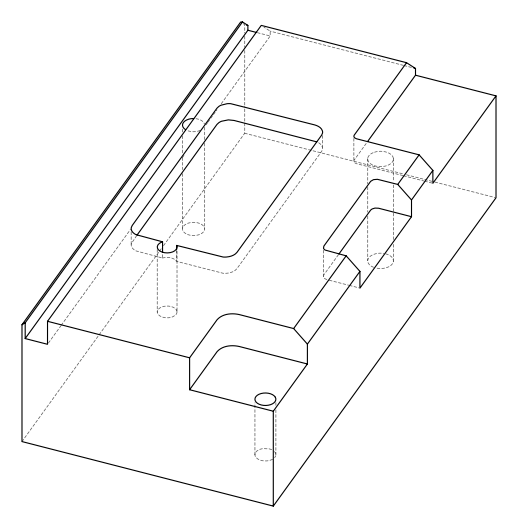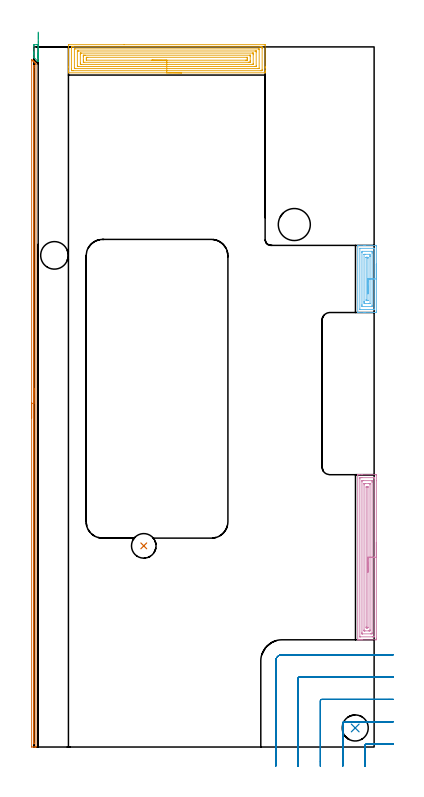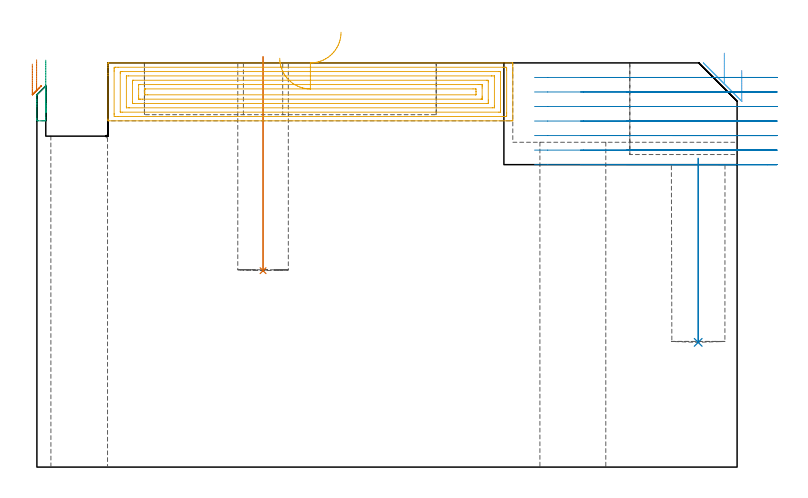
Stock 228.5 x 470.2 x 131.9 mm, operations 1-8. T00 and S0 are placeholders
(PLAN: 21 operations, 15 tool changes, 175 min)
(1 INDEXABLE_INSERT_DRILL_BLIND_HOLE_FROM_SOLID | STEP1POCKET | NXT0302_004 | 0.28 min | 14420 mm3)
(2 INDEXABLE_INSERT_DRILL_BLIND_HOLE_FROM_SOLID_1 | STEP1POCKET_1 | NXT0302_006 | 0.25 min | 21839 mm3)
(3 AREA_MILL | FG_CHAMFER_SURFACE | UGT0205_001 | 0.27 min | 1904 mm3)
(4 AREA_MILL_1 | FG_CHAMFER_SURFACE_1 | UGT0205_001 | 4.66 min | 9705 mm3)
(5 AREA_MILL_2 | FG_CHAMFER_SURFACE_2 | UGT0205_001 | 7.72 min | 26366 mm3)
(6 AREA_MILL_3 | FG_CHAMFER_SURFACE_3 | UGT0205_001 | 2.03 min | 4568 mm3)
(7 AREA_MILL_4 | FG_CHAMFER_SURFACE_4 | UGT0205_001 | 7.5 min | 24611 mm3)
(8 MILL_CORNER_NOTCH_RECTANGULAR | CORNER_NOTCH_RECTANGULAR | UGT0201_094 | Follow Part, ap 5, ae 75% | 7.4 min | 171967 mm3)
(9 MILL_CORNER_NOTCH_RECTANGULAR_1 | CORNER_NOTCH_RECTANGULAR_1 | NXT0201_008 | Follow Part, ap 1.5, ae 75% | 93.98 min | 250741 mm3)
(10 MILL_RECTANGULAR_POCKET | POCKET_RECTANGULAR_STRAIGHT | UGT0201_094 | Follow Part, ap 5, ae 75% | 10.09 min | 320577 mm3)
(11 MILL_SLOT | SLOT_PARTIAL_RECTANGULAR | NXT0201_013 | Follow Part, ap 2.5, ae 75% | 27.67 min | 112593 mm3)
(12 MILL_RECTANGULAR_SLOT | SLOT_RECTANGULAR | UGT0201_094 | Follow Part, ap 5, ae 75% | 10.37 min | 212596 mm3)
(13 SPOT_DRILL | STEP1HOLE | NXT0321_9005460120000 | 0.05 min | 175 mm3)
(14 SPOT_DRILL_1 | STEP1HOLE_1 | NXT0321_9005460120000 | 0.05 min | 214 mm3)
(15 DRILL_BLIND_HOLE_INTO_CENTER | STEP1HOLE | NXT0301_046 | 0.06 min | 337 mm3)
(16 GUN_DRILL_THROUGH_HOLE | STEP1HOLE | UGT0307_006 | 0.57 min | 6213 mm3)
(17 DRILL_TO_ENLARGE_THROUGH_HOLE | STEP1HOLE | NXT0301_102 | 0.45 min | 8340 mm3)
(18 DRILL_TO_ENLARGE_THROUGH_HOLE_1 | STEP1HOLE | UGT0301_052 | 0.47 min | 23342 mm3)
(19 DRILL_BLIND_HOLE_INTO_CENTER_1 | STEP1HOLE_1 | NXT0301_046 | 0.06 min | 315 mm3)
(20 GUN_DRILL_THROUGH_HOLE_1 | STEP1HOLE_1 | UGT0307_003 | 0.54 min | 3701 mm3)
(21 SPADE_DRILL_TO_ENLARGE_THROUGH_HOLE | STEP1HOLE_1 | UGT0306_009 | 0.47 min | 24735 mm3)
(TOOL NXT0302_004 | Index. Insert Drill 16.5mm [880-D1650L20-05] | D16.5 PA176 FL83 Z2)
(TOOL NXT0302_006 | Index. Insert Drill 17.5mm [880-D1750L25-05] | D17.5 PA176 FL88 Z2)
(TOOL UGT0205_001 | Chamfer Mill 20 x 3 x 45 deg. | D20 FL50 Z2)
(TOOL UGT0201_094 | End mill 20 mm | D20 FL38 Z4)
(TOOL NXT0201_008 | ENDMILL 6mm [2P460-0600-NA 1630] | D6 FL26 Z6)
(TOOL NXT0201_013 | ENDMILL 10mm | D10 FL30 Z4)
(TOOL NXT0321_9005460120000 | NC Spot Drill, 142deg, 12mm, Carbide, Uncoated | D12 PA142 FL30 Z2)
(TOOL NXT0301_046 | Carbide Drill 7.5mm [860.1-0750-038A1-MM 2214] | D7.5 PA140 FL53 Z2)
(TOOL UGT0307_006 | Gun Drill 9 mm | D9 PA130 FL24 Z1)
(TOOL NXT0301_102 | Carbide Drill 13.5mm [860.1-1350-108A1-MM 2214] | D13.5 PA140 FL123 Z2)
(TOOL UGT0301_052 | Twist Drill 21.5 mm | D21.5 PA118 FL150 Z2)
(TOOL UGT0307_003 | Gun Drill 7 mm | D7 PA130 FL24 Z1)
(TOOL UGT0306_009 | Spade Drill 18.5mm | D18.5 PA132 FL10 Z2)
(OP 1 INDEXABLE_INSERT_DRILL_BLIND_HOLE_FROM_SOLID)
G17 G21 G94 G90
T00 M6
G54
G17 G0 G90 X73.8 Y135.1 S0 M3
G43 Z141.9 H1
G94 G81 G98 Z64.1 F250. R133.9
G80
M5
M2
(OP 2 INDEXABLE_INSERT_DRILL_BLIND_HOLE_FROM_SOLID_1)
G17 G21 G94 G90
T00 M6
G54
G17 G0 G90 X215.8 Y12.8 S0 M3
G43 Z141.9 H1
G94 G81 G98 Z40.7 F250. R100.7
G80
M5
M2
(OP 3 AREA_MILL)
G17 G21 G94 G90
T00 M6
G54
G17 G0 G90 X2.9 Y480.178 S1061 M3
G43 Z141.9 H0
Z118.66
G94 G1 Y479.535 Z118.07 F250.
Y478.843 Z117.539
Y478.107 Z117.07
Y477.333 Z116.667
Y476.527 Z116.334
Y475.695 Z116.071
Y474.843 Z115.882
Y473.978 Z115.769
Y473.107 Z115.731
Y472.235 Z115.769
Y471.37 Z115.882
Y470.519 Z116.071
Y469.687 Z116.334
Y468.881 Z116.667
Y468.107 Z117.07
Y467.371 Z117.539
Y466.679 Z118.07
Y466.036 Z118.66
Y464.281 Z120.413
Y463.632 Z121.065
Y463.403 Z121.294
Y462.754 Z121.943
Y462.525 Z122.171
Y462.067 Z122.632
Y460.653 Z124.045
X2.89 Y460.377 Z124.322
X2.829 Y460.383 Z124.317
X2.731 Y460.468 Z124.231
X0.561 Y462.638 Z122.059
X0.01 Y463.191 Z121.509
X0. Y463.355 Z121.344
Y464.7 Z119.999
Y465.158 Z119.538
Y465.387 Z119.309
Y466.036 Z118.661
Y466.265 Z118.432
Y466.913 Z117.78
Y470.977 Z113.719
X0.003 Y471.302 Z113.395
X0.01 Y471.691 Z113.005
X0.162 Y471.696 Z113.002
X0.561 Y471.7 Z113.
X1.936
X2.339 Y471.699 Z113.001
X2.738 Y471.696 Z113.002
X2.89 Y471.691 Z113.005
X2.895 Y471.302 Z113.395
X2.9 Y470.748 Z113.948
Y466.036 Z118.66
Y465.446 Z119.302
Y464.915 Z119.994
Y464.446 Z120.73
Y464.042 Z121.503
Y463.708 Z122.309
Y463.446 Z123.141
Y463.256 Z123.993
Y463.142 Z124.858
Y463.104 Z125.729
Y463.141 Z126.601
Y463.255 Z127.466
Y463.443 Z128.318
Y463.705 Z129.15
Y464.039 Z129.956
Y464.441 Z130.73
Y464.909 Z131.466
Y465.44 Z132.158
Y466.029 Z132.802
G0 Z141.9
M5
M2
(OP 4 AREA_MILL_1)
G17 G21 G94 G90
T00 M6
G54
G17 G0 G90 X230. Y137.45 S1061 M3
G43 Z141.9 H0
Z129.4
G94 G1 Y137.412 Z128.528 F250.
Y137.298 Z127.663
Y137.109 Z126.812
Y136.847 Z125.98
Y136.513 Z125.174
Y136.11 Z124.4
Y135.642 Z123.664
Y135.11 Z122.972
Y134.521 Z122.329
Y133.878 Z121.74
Y133.186 Z121.208
Y132.45 Z120.74
Y131.676 Z120.337
Y130.87 Z120.003
Y130.038 Z119.741
Y129.186 Z119.552
Y128.322 Z119.438
Y127.45 Z119.4
Y72.987
X229.999 Y72.598 Z119.401
X229.994 Y72.101 Z119.403
X229.992 Y72.008 Z119.406
X229.501 Y72. Z119.896
X220.653 Z128.741
X220.07 Z129.327
X219.768 Z129.628
X219.185 Z130.211
X218.883 Z130.511
X218.29 Z131.109
X217.839 Z131.56
X217.519 Z131.872
X217.503 Y72.008 Z131.888
X217.5 Y72.152 Z131.9
Y182.748
X217.502 Y182.892 Z131.888
X217.519 Y182.9 Z131.872
X217.839 Z131.56
X218.281 Z131.118
X218.883 Z130.511
X220.069 Z129.327
X220.653 Z128.741
X229.501 Z119.896
X229.796 Y182.897 Z119.601
X229.992 Y182.89 Z119.405
X229.999 Y182.692 Z119.399
X230. Y182.302 Z119.4
Y178.874
Y127.45
X228.586 Z120.814
Y74.382
X228.584 Y74.166 Z120.816
X228.581 Y74.059 Z120.819
X228.579 Y74.015 Z120.821
X228.489 Y74.01 Z120.911
X228.108 Y74.002 Z121.292
X227.732 Y74.001 Z121.668
X227.225 Y74. Z122.175
X219.262 Z130.138
X219.036 Y74.003 Z130.364
X218.939 Y74.008 Z130.461
X218.924 Y74.01 Z130.476
X218.921 Y74.022 Z130.479
X218.918 Y74.067 Z130.482
X218.915 Y74.161 Z130.485
X218.914 Y74.351 Z130.486
Y180.518
X218.916 Y180.734 Z130.484
X218.919 Y180.841 Z130.481
X218.921 Y180.885 Z130.479
X219.012 Y180.89 Z130.388
X219.392 Y180.898 Z130.008
X219.768 Y180.899 Z129.632
X220.275 Y180.9 Z129.125
X228.238 Z121.162
X228.464 Y180.897 Z120.936
X228.561 Y180.892 Z120.839
X228.576 Y180.89 Z120.824
X228.579 Y180.878 Z120.821
X228.582 Y180.833 Z120.818
X228.585 Y180.739 Z120.815
X228.586 Y180.549 Z120.814
Y127.45
X227.172 Z122.228
X227.171 Y76.731 Z122.229
X227.167 Y76.165 Z122.233
X227.165 Y76.012 Z122.235
X227.008 Y76.003 Z122.392
X226.847 Y76.001 Z122.553
X226.126 Y76. Z123.274
X220.653 Z128.747
X220.489 Y76.002 Z128.911
X220.38 Y76.006 Z129.02
X220.343 Y76.01 Z129.057
X220.335 Y76.021 Z129.065
X220.333 Y76.057 Z129.067
X220.33 Y76.165 Z129.07
X220.329 Y76.493 Z129.071
X220.328 Y77.057 Z129.072
X220.329 Y178.169 Z129.071
X220.333 Y178.735 Z129.067
X220.335 Y178.888 Z129.065
X220.492 Y178.897 Z128.908
X220.653 Y178.899 Z128.747
X221.374 Y178.9 Z128.026
X226.847 Z122.553
X227.011 Y178.898 Z122.389
X227.12 Y178.894 Z122.28
X227.157 Y178.89 Z122.243
X227.165 Y178.879 Z122.235
X227.168 Y178.843 Z122.232
X227.17 Y178.735 Z122.23
X227.171 Y178.407 Z122.229
X227.172 Y177.843 Z122.228
Y127.45
X225.757 Z123.643
Y78.841
X225.754 Y78.158 Z123.646
X225.751 Y78.058 Z123.649
X225.749 Y78.01 Z123.651
X225.703 Y78.008 Z123.697
X225.494 Y78.004 Z123.906
X225.077 Y78. Z124.323
X225.027 Z124.373
X222.372 Z127.028
X221.991 Y78.004 Z127.409
X221.801 Y78.008 Z127.599
X221.757 Y78.01 Z127.643
X221.75 Y78.036 Z127.65
X221.748 Y78.095 Z127.652
X221.743 Y78.634 Z127.657
Y176.059
X221.746 Y176.742 Z127.654
X221.749 Y176.842 Z127.651
X221.752 Y176.89 Z127.648
X221.797 Y176.892 Z127.603
X222.006 Y176.896 Z127.394
X222.423 Y176.9 Z126.977
X222.473 Z126.927
X225.128 Z124.272
X225.509 Y176.896 Z123.891
X225.699 Y176.892 Z123.701
X225.743 Y176.89 Z123.657
X225.751 Y176.864 Z123.649
X225.752 Y176.805 Z123.648
X225.757 Y176.266 Z123.643
Y127.45
X224.343 Z125.057
Y80.474
X224.341 Y80.321 Z125.059
X224.336 Y80.026 Z125.064
X224.192 Y80.01 Z125.208
X223.924 Y80.004 Z125.476
X223.308 Z126.092
X223.219 Y80.006 Z126.181
X223.171 Y80.009 Z126.229
X223.164 Y80.17 Z126.236
X223.159 Y80.473 Z126.241
X223.157 Y80.625 Z126.243
Y174.426
X223.159 Y174.579 Z126.241
X223.164 Y174.874 Z126.236
X223.308 Y174.89 Z126.092
X223.576 Y174.896 Z125.824
X224.192 Z125.208
X224.281 Y174.894 Z125.119
X224.329 Y174.89 Z125.071
X224.336 Y174.731 Z125.064
X224.341 Y174.427 Z125.059
X224.343 Y174.275 Z125.057
Y127.45
Y126.578 Z125.095
Y125.714 Z125.209
Y124.862 Z125.398
Y124.03 Z125.66
Y123.224 Z125.994
Y122.45 Z126.397
Y121.714 Z126.865
Y121.022 Z127.396
Y120.379 Z127.986
Y119.79 Z128.629
Y119.258 Z129.321
Y118.79 Z130.057
Y118.387 Z130.831
Y118.053 Z131.637
Y117.791 Z132.469
Y117.602 Z133.32
Y117.488 Z134.185
Y117.45 Z135.057
G0 Z141.9
M5
M2
(OP 5 AREA_MILL_2)
G17 G21 G94 G90
T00 M6
G54
G17 G0 G90 X99.25 Y452.8 S1061 M3
G43 Z141.9 H0
G94 G1 X99.212 Z141.028 F250.
X99.098 Z140.163
X98.909 Z139.312
X98.647 Z138.48
X98.313 Z137.674
X97.91 Z136.9
X97.442 Z136.164
X96.91 Z135.472
X96.321 Z134.829
X95.678 Z134.239
X94.986 Z133.708
X94.25 Z133.24
X93.476 Z132.837
X92.67 Z132.503
X91.838 Z132.241
X90.986 Z132.052
X90.122 Z131.938
X89.25 Z131.9
X23.336
X23.21 Y452.803 Z131.888
X23.206 Y452.833 Z131.858
X23.2 Y453.141 Z131.558
Y453.705 Z130.994
Y454.248 Z130.447
Y456.298 Z128.4
Y456.915 Z127.779
Y471.141 Z113.556
X23.202 Y471.452 Z113.245
X23.21 Y471.692 Z113.005
X23.45 Y471.699 Z112.999
X60.607 Y471.7 Z113.
X154.719
X155.053 Y471.697 Z113.002
X155.29 Y471.691 Z113.006
X155.3 Y471.45 Z113.247
Y456.915 Z127.779
Y456.298 Z128.4
Y456.026 Z128.671
Y454.248 Z130.447
Y453.705 Z130.994
Y453.141 Z131.558
Y452.835 Z131.856
X155.291 Y452.803 Z131.888
X155.165 Y452.8 Z131.9
X89.25
Y454.214 Z130.486
X26.487
X25.595 Y454.215 Z130.485
X25.563 Y454.217 Z130.483
X25.21 Y454.248 Z130.452
X25.202 Y454.608 Z130.092
X25.2 Y455.137 Z129.563
Y455.499 Z129.201
Y469.363 Z115.337
X25.201 Y469.724 Z114.976
X25.21 Y470.252 Z114.448
X25.532 Y470.283 Z114.417
X25.563 Y470.285 Z114.415
X26.42 Y470.286 Z114.414
X152.013
X152.905 Y470.285 Z114.415
X152.937 Y470.283 Z114.417
X153.29 Y470.252 Z114.448
X153.298 Y469.892 Z114.808
X153.3 Y469.363 Z115.337
Y469.001 Z115.699
Y455.137 Z129.563
X153.299 Y454.776 Z129.924
X153.29 Y454.248 Z130.452
X152.968 Y454.217 Z130.483
X152.937 Y454.216 Z130.484
X152.08 Y454.214 Z130.486
X89.25
Y455.629 Z129.071
X27.742
X27.344 Y455.633 Z129.067
X27.221 Y455.635 Z129.065
X27.207 Y455.882 Z128.818
X27.202 Y456.026 Z128.674
X27.2 Y456.17 Z128.53
Y468.617 Z116.083
X27.205 Y468.762 Z115.938
X27.21 Y468.853 Z115.847
X27.247 Y468.865 Z115.835
X27.344 Y468.867 Z115.833
X27.837 Y468.871 Z115.829
X150.758
X151.156 Y468.867 Z115.833
X151.279 Y468.865 Z115.835
X151.293 Y468.618 Z116.082
X151.298 Y468.474 Z116.226
X151.3 Y468.33 Z116.37
Y455.883 Z128.817
X151.295 Y455.738 Z128.962
X151.29 Y455.647 Z129.053
X151.253 Y455.635 Z129.065
X151.156 Y455.633 Z129.067
X150.663 Y455.629 Z129.071
X89.25
Y457.043 Z127.657
X29.888
X29.24 Y457.05 Z127.65
X29.21 Y457.051 Z127.649
X29.206 Y457.091 Z127.609
X29.202 Y457.182 Z127.518
X29.201 Y457.365 Z127.335
X29.2 Y457.73 Z126.97
X29.201 Y467.103 Z117.597
X29.203 Y467.307 Z117.393
X29.208 Y467.408 Z117.292
X29.212 Y467.451 Z117.249
X29.258 Y467.453 Z117.247
X30.016 Y467.457 Z117.243
X30.144
X148.612
X149.26 Y467.45 Z117.25
X149.29 Y467.449 Z117.251
X149.294 Y467.409 Z117.291
X149.298 Y467.318 Z117.382
X149.299 Y467.135 Z117.565
X149.3 Y466.77 Z117.93
X149.299 Y457.397 Z127.303
X149.297 Y457.193 Z127.507
X149.292 Y457.092 Z127.608
X149.288 Y457.05 Z127.65
X149.242 Y457.047 Z127.653
X148.484 Y457.043 Z127.657
X148.356
X89.25
Y458.457 Z126.243
X31.561
X31.403 Y458.459 Z126.241
X31.277 Y458.463 Z126.237
X31.21 Y458.467 Z126.233
X31.207 Y458.495 Z126.205
X31.203 Y458.694 Z126.006
X31.2 Y459.29 Z125.41
Y459.583 Z125.117
Y465.514 Z119.186
X31.202 Y465.806 Z118.894
X31.206 Y465.956 Z118.744
X31.21 Y466.024 Z118.676
X31.325 Y466.036 Z118.664
X31.563 Y466.041 Z118.659
X31.798 Y466.042 Z118.658
X146.939 Y466.043 Z118.657
X147.097 Y466.041 Z118.659
X147.223 Y466.037 Z118.663
X147.29 Y466.033 Z118.667
X147.293 Y466.005 Z118.695
X147.297 Y465.806 Z118.894
X147.3 Y465.21 Z119.49
Y464.917 Z119.783
Y458.986 Z125.714
X147.298 Y458.694 Z126.006
X147.294 Y458.545 Z126.155
X147.29 Y458.476 Z126.224
X147.175 Y458.464 Z126.236
X146.937 Y458.459 Z126.241
X146.702 Y458.458 Z126.242
X89.25 Y458.457 Z126.243
Y459.871 Z124.829
X33.579 Y459.872 Z124.828
X33.288 Y459.873 Z124.827
X33.231 Y459.876 Z124.824
X33.21 Y459.878 Z124.822
X33.208 Y459.89 Z124.81
X33.202 Y459.959 Z124.741
X33.2 Y461.361 Z123.339
Y463.518 Z121.182
Y464.028 Z120.672
X33.202 Y464.405 Z120.295
X33.207 Y464.533 Z120.167
X33.213 Y464.622 Z120.078
X33.279 Y464.624 Z120.076
X33.579 Y464.627 Z120.073
X33.869 Y464.628 Z120.072
X34.47 Y464.629 Z120.071
X144.921 Y464.628 Z120.072
X145.212 Y464.627 Z120.073
X145.269 Y464.624 Z120.076
X145.29 Y464.622 Z120.078
X145.292 Y464.61 Z120.09
X145.298 Y464.541 Z120.159
X145.3 Y464.028 Z120.672
Y463.65 Z121.05
Y460.982 Z123.718
X145.299 Y460.472 Z124.228
X145.298 Y460.095 Z124.605
X145.293 Y459.967 Z124.733
X145.287 Y459.878 Z124.822
X145.221 Y459.876 Z124.824
X144.921 Y459.873 Z124.827
X144.631 Y459.872 Z124.828
X144.03 Y459.871 Z124.829
X89.25
Y461.285 Z123.415
X35.361 Y461.286 Z123.414
X35.285 Y461.287 Z123.413
X35.236 Y461.291 Z123.409
X35.209 Y461.294 Z123.406
X35.206 Y461.308 Z123.392
X35.203 Y461.361 Z123.339
X35.2 Y461.521 Z123.179
Y462.25 Z122.45
X35.201 Y462.41 Z122.29
X35.21 Y463.139 Z121.561
X35.219 Y463.208 Z121.492
X35.288 Y463.212 Z121.488
X35.361 Y463.213 Z121.487
X36.176 Y463.215 Z121.485
X143.139 Y463.214 Z121.486
X143.215 Y463.213 Z121.487
X143.264 Y463.209 Z121.491
X143.291 Y463.206 Z121.494
X143.294 Y463.192 Z121.508
X143.297 Y463.139 Z121.561
X143.3 Y462.979 Z121.721
Y462.25 Z122.45
X143.299 Y462.09 Z122.61
X143.29 Y461.361 Z123.339
X143.281 Y461.292 Z123.408
X143.212 Y461.288 Z123.412
X143.139 Y461.287 Z123.413
X142.324 Y461.285 Z123.415
X89.25
X88.378 Z123.453
X87.514 Z123.567
X86.662 Z123.755
X85.83 Z124.018
X85.024 Z124.352
X84.25 Z124.754
X83.514 Z125.223
X82.822 Z125.754
X82.179 Z126.344
X81.59 Z126.987
X81.058 Z127.679
X80.59 Z128.415
X80.187 Z129.188
X79.853 Z129.994
X79.591 Z130.826
X79.402 Z131.678
X79.288 Z132.543
X79.25 Z133.415
G0 Z141.9
M5
M2
(OP 6 AREA_MILL_3)
G17 G21 G94 G90
T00 M6
G54
G17 G0 G90 X230. Y324.35 S1061 M3
G43 Z141.9 H0
Z129.4
G94 G1 Y324.312 Z128.528 F250.
Y324.198 Z127.663
Y324.009 Z126.812
Y323.747 Z125.98
Y323.413 Z125.174
Y323.01 Z124.4
Y322.541 Z123.664
Y322.01 Z122.972
Y321.421 Z122.329
Y320.778 Z121.74
Y320.086 Z121.208
Y319.35 Z120.74
Y318.576 Z120.337
Y317.77 Z120.003
Y316.938 Z119.741
Y316.086 Z119.552
Y315.222 Z119.438
Y314.35 Z119.4
Y292.659
X229.997 Y292.274 Z119.403
X229.991 Y291.807 Z119.405
X229.972 Y291.804 Z119.423
X229.501 Y291.801 Z119.894
X229.027 Y291.8 Z120.369
X222.423 Z126.97
X221.603 Z127.796
X217.57 Y291.801 Z131.829
X217.505 Y291.81 Z131.894
X217.5 Y291.832 Z131.9
Y336.868
X217.505 Y336.89 Z131.894
X217.573 Y336.9 Z131.826
X221.603 Z127.796
X222.423 Z126.97
X229.501 Z119.894
X229.916 Y336.896 Z119.48
X229.991 Y336.89 Z119.404
X229.998 Y336.813 Z119.398
X230. Y336.426 Z119.4
Y314.35
X228.586 Z120.814
Y294.04
X228.581 Y293.828 Z120.819
X228.58 Y293.81 Z120.82
X228.501 Y293.805 Z120.899
X228.373 Y293.801 Z121.027
X218.973 Z130.427
X218.947 Y293.804 Z130.453
X218.924 Y293.809 Z130.476
X218.921 Y293.84 Z130.479
X218.915 Y294.009 Z130.485
X218.914 Y294.04 Z130.486
Y334.66
X218.919 Y334.872 Z130.481
X218.92 Y334.89 Z130.48
X218.999 Y334.895 Z130.401
X219.127 Y334.899 Z130.273
X228.527 Z120.873
X228.553 Y334.896 Z120.847
X228.576 Y334.891 Z120.824
X228.579 Y334.86 Z120.821
X228.585 Y334.691 Z120.815
X228.586 Y334.66 Z120.814
Y314.35
X227.172 Z122.228
X227.171 Y296.689 Z122.229
X227.17 Y296.367 Z122.23
X227.165 Y295.806 Z122.235
X226.853 Y295.8 Z122.547
X220.659 Z128.741
X220.335 Y295.806 Z129.065
X220.331 Y296.127 Z129.069
X220.329 Y296.689 Z129.071
X220.328 Y297.013 Z129.072
X220.329 Y332.011 Z129.071
X220.33 Y332.333 Z129.07
X220.336 Y332.894 Z129.064
X220.647 Y332.9 Z128.753
X226.841 Z122.559
X227.165 Y332.894 Z122.235
X227.169 Y332.573 Z122.231
X227.171 Y332.011 Z122.229
X227.172 Y331.687 Z122.228
Y314.35
X225.757 Z123.643
Y297.946
X225.755 Y297.861 Z123.645
X225.751 Y297.821 Z123.649
X225.749 Y297.81 Z123.651
X225.729 Y297.805 Z123.671
X225.077 Y297.801 Z124.323
X224.849 Y297.8 Z124.551
X222.193 Y297.802 Z127.207
X221.761 Y297.81 Z127.639
X221.748 Y298.245 Z127.652
X221.745 Y298.455 Z127.655
X221.743 Y299.134 Z127.657
Y299.338
Y330.754
X221.745 Y330.839 Z127.655
X221.749 Y330.879 Z127.651
X221.751 Y330.89 Z127.649
X221.771 Y330.895 Z127.629
X222.423 Y330.899 Z126.977
X222.651 Y330.9 Z126.749
X225.307 Y330.898 Z124.093
X225.739 Y330.89 Z123.661
X225.752 Y330.455 Z123.648
X225.755 Y330.245 Z123.645
X225.757 Y329.566 Z123.643
Y329.362
Y314.35
X224.343 Z125.057
Y300.071
X224.34 Y299.92 Z125.06
X224.336 Y299.822 Z125.064
X224.332 Y299.809 Z125.068
X224.324 Y299.805 Z125.076
X224.298 Y299.802 Z125.102
X224.192 Y299.8 Z125.208
X223.729 Y299.801 Z125.671
X223.308 Y299.807 Z126.092
X223.174 Y299.81 Z126.226
X223.163 Y300.071 Z126.237
X223.159 Y300.221 Z126.241
X223.157 Y300.371 Z126.243
Y328.629
X223.16 Y328.78 Z126.24
X223.164 Y328.878 Z126.236
X223.168 Y328.891 Z126.232
X223.176 Y328.895 Z126.224
X223.202 Y328.898 Z126.198
X223.308 Y328.9 Z126.092
X223.771 Y328.899 Z125.629
X224.192 Y328.893 Z125.208
X224.326 Y328.89 Z125.074
X224.337 Y328.629 Z125.063
X224.341 Y328.479 Z125.059
X224.343 Y328.329 Z125.057
Y314.35
Y313.478 Z125.095
Y312.613 Z125.209
Y311.762 Z125.398
Y310.93 Z125.66
Y310.124 Z125.994
Y309.35 Z126.397
Y308.614 Z126.865
Y307.922 Z127.396
Y307.279 Z127.986
Y306.69 Z128.629
Y306.158 Z129.321
Y305.69 Z130.057
Y305.287 Z130.831
Y304.953 Z131.637
Y304.691 Z132.469
Y304.502 Z133.32
Y304.388 Z134.185
Y304.35 Z135.057
G0 Z141.9
M5
M2
(OP 7 AREA_MILL_4)
G17 G21 G94 G90
T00 M6
G54
G17 G0 G90 X-1.5 Y220.85 S1061 M3
G43 Z141.9 H0
Z131.5
G94 G1 Y220.888 Z130.628 F250.
Y221.002 Z129.764
Y221.191 Z128.912
Y221.453 Z128.08
Y221.787 Z127.274
Y222.19 Z126.5
Y222.658 Z125.764
Y223.19 Z125.072
Y223.779 Z124.429
Y224.422 Z123.84
Y225.114 Z123.308
Y225.85 Z122.84
Y226.624 Z122.437
Y227.43 Z122.103
Y228.262 Z121.841
Y229.114 Z121.652
Y229.978 Z121.538
Y230.85 Z121.5
Y461.448
X-1.494 Y461.668 Z121.504
X-1.492 Y461.681 Z121.505
X-1.467 Y461.668 Z121.531
X-1.137 Y461.337 Z121.863
X-0.939 Y461.141 Z122.057
X-0.871 Y461.072 Z122.128
X-0.712 Y460.912 Z122.288
X-0.643 Y460.845 Z122.354
X-0.573 Y460.774 Z122.426
X-0.417 Y460.617 Z122.582
X-0.346 Y460.548 Z122.65
X-0.275 Y460.476 Z122.724
X-0.122 Y460.322 Z122.877
X-0.05 Y460.252 Z122.946
X0.023 Y460.178 Z123.022
X0.173 Y460.028 Z123.172
X0.246 Y459.955 Z123.243
X0.321 Y459.88 Z123.32
X0.468 Y459.733 Z123.467
X0.543 Y459.659 Z123.539
X0.619 Y459.582 Z123.618
X0.763 Y459.438 Z123.762
X0.839 Y459.363 Z123.835
X1.332 Y458.868 Z124.331
X1.394 Y458.804 Z124.392
X1.4 Y458.39 Z124.4
X1.397 Y0.167 Z124.397
X1.398 Y0.091 Z124.393
X1.387 Y0.009 Z124.378
X1.369 Y0. Z124.36
X0.95 Z123.95
X0.67 Z123.67
X-0.05 Z122.945
X-1.299 Z121.698
X-1.491 Y0.002 Z121.505
X-1.5 Y0.463 Z121.5
Y230.85
X-0.086 Z122.914
Y456.638
X-0.082 Y457.496 Z122.918
X-0.081 Y457.526 Z122.919
X-0.05 Y457.746 Z122.95
X-0.02 Y457.496 Z122.98
X-0.017 Y457.463 Z122.983
X-0.014 Y456.566 Z122.986
X-0.017 Y3.31 Z122.983
X-0.019 Y2.416 Z122.981
X-0.021 Y2.387 Z122.979
X-0.05 Y2.083 Z122.95
X-0.082 Y2.416 Z122.918
X-0.084 Y2.45 Z122.916
X-0.086 Y3.31 Z122.914
Y230.85
Y231.722 Z122.952
Y232.586 Z123.066
Y233.438 Z123.255
Y234.27 Z123.517
Y235.076 Z123.851
Y235.85 Z124.254
Y236.586 Z124.723
Y237.278 Z125.254
Y237.921 Z125.843
Y238.51 Z126.486
Y239.042 Z127.178
Y239.51 Z127.914
Y239.913 Z128.688
Y240.247 Z129.494
Y240.509 Z130.326
Y240.698 Z131.178
Y240.812 Z132.043
Y240.85 Z132.914
G0 Z141.9
M5
M2
(OP 8 MILL_CORNER_NOTCH_RECTANGULAR)
G17 G21 G94 G90
T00 M6
G54
G17 G0 G90 X241.5 Y2. S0 M3
G43 Z141.9 H0
Z127.157
G94 G1 X238.5 F250.
X223.394 F500.
G3 X222.4 Y1.006 R1.
G1 Y-10.
Y-13. F250.
G0 Z141.9
X241.5 Y17.
Z127.157
G1 X238.5
X208.395 F500.
G3 X207.4 Y16.005 R1.
G1 Y-10.
Y-13. F250.
G0 Z141.9
X241.5 Y32.
Z127.157
G1 X238.5
X193.395 F500.
G3 X192.4 Y31.005 R1.
G1 Y-10.
Y-13. F250.
G0 Z141.9
X241.5 Y47.
Z127.157
G1 X238.5
X178.395 F500.
G3 X177.4 Y46.005 R1.
G1 Y-10.
Y-13. F250.
G0 Z141.9
X241.5 Y62.
Z127.157
G1 X238.5
X166.7 F500.
G3 X162.4 Y57.7 R4.3
G1 Y-10.
Y-13. F250.
G0 Z141.9
X241.5 Y2.
Z122.414
G1 X238.5
X223.394 F500.
G3 X222.4 Y1.006 R1.
G1 Y-10.
Y-13. F250.
G0 Z141.9
X241.5 Y17.
Z122.414
G1 X238.5
X208.395 F500.
G3 X207.4 Y16.005 R1.
G1 Y-10.
Y-13. F250.
G0 Z141.9
X241.5 Y32.
Z122.414
G1 X238.5
X193.395 F500.
G3 X192.4 Y31.005 R1.
G1 Y-10.
Y-13. F250.
G0 Z141.9
X241.5 Y47.
Z122.414
G1 X238.5
X178.395 F500.
G3 X177.4 Y46.005 R1.
G1 Y-10.
Y-13. F250.
G0 Z141.9
X241.5 Y62.
Z122.414
G1 X238.5
X166.7 F500.
G3 X162.4 Y57.7 R4.3
G1 Y-10.
Y-13. F250.
G0 Z141.9
X241.5 Y2.
Z117.671
G1 X238.5
X223.394 F500.
G3 X222.4 Y1.006 R1.
G1 Y-10.
Y-13. F250.
G0 Z141.9
X241.5 Y17.
Z117.671
G1 X238.5
X208.395 F500.
G3 X207.4 Y16.005 R1.
G1 Y-10.
Y-13. F250.
G0 Z141.9
X241.5 Y32.
Z117.671
G1 X238.5
X193.395 F500.
G3 X192.4 Y31.005 R1.
G1 Y-10.
Y-13. F250.
G0 Z141.9
X241.5 Y47.
Z117.671
G1 X238.5
X178.395 F500.
G3 X177.4 Y46.005 R1.
G1 Y-10.
Y-13. F250.
G0 Z141.9
X241.5 Y62.
Z117.671
G1 X238.5
X166.7 F500.
G3 X162.4 Y57.7 R4.3
G1 Y-10.
Y-13. F250.
G0 Z141.9
X241.5 Y2.
Z112.929
G1 X238.5
X223.394 F500.
G3 X222.4 Y1.006 R1.
G1 Y-10.
Y-13. F250.
G0 Z141.9
X241.5 Y17.
Z112.929
G1 X238.5
X208.395 F500.
G3 X207.4 Y16.005 R1.
G1 Y-10.
Y-13. F250.
G0 Z141.9
X241.5 Y32.
Z112.929
G1 X238.5
X193.395 F500.
G3 X192.4 Y31.005 R1.
G1 Y-10.
Y-13. F250.
G0 Z141.9
X241.5 Y47.
Z112.929
G1 X238.5
X178.395 F500.
G3 X177.4 Y46.005 R1.
G1 Y-10.
Y-13. F250.
G0 Z141.9
X241.5 Y62.
Z112.929
G1 X238.5
X166.7 F500.
G3 X162.4 Y57.7 R4.3
G1 Y-10.
Y-13. F250.
G0 Z141.9
X241.5 Y2.
Z108.186
G1 X238.5
X223.394 F500.
G3 X222.4 Y1.006 R1.
G1 Y-10.
Y-13. F250.
G0 Z141.9
X241.5 Y17.
Z108.186
G1 X238.5
X208.395 F500.
G3 X207.4 Y16.005 R1.
G1 Y-10.
Y-13. F250.
G0 Z141.9
X241.5 Y32.
Z108.186
G1 X238.5
X193.395 F500.
G3 X192.4 Y31.005 R1.
G1 Y-10.
Y-13. F250.
G0 Z141.9
X241.5 Y47.
Z108.186
G1 X238.5
X178.395 F500.
G3 X177.4 Y46.005 R1.
G1 Y-10.
Y-13. F250.
G0 Z141.9
X241.5 Y62.
Z108.186
G1 X238.5
X166.7 F500.
G3 X162.4 Y57.7 R4.3
G1 Y-10.
Y-13. F250.
G0 Z141.9
X241.5 Y2.
Z103.443
G1 X238.5
X223.394 F500.
G3 X222.4 Y1.006 R1.
G1 Y-10.
Y-13. F250.
G0 Z141.9
X241.5 Y17.
Z103.443
G1 X238.5
X208.395 F500.
G3 X207.4 Y16.005 R1.
G1 Y-10.
Y-13. F250.
G0 Z141.9
X241.5 Y32.
Z103.443
G1 X238.5
X193.395 F500.
G3 X192.4 Y31.005 R1.
G1 Y-10.
Y-13. F250.
G0 Z141.9
X241.5 Y47.
Z103.443
G1 X238.5
X178.395 F500.
G3 X177.4 Y46.005 R1.
G1 Y-10.
Y-13. F250.
G0 Z141.9
X241.5 Y62.
Z103.443
G1 X238.5
X166.7 F500.
G3 X162.4 Y57.7 R4.3
G1 Y-10.
Y-13. F250.
G0 Z141.9
X241.5 Y2.
Z98.7
G1 X238.5
X223.394 F500.
G3 X222.4 Y1.006 R1.
G1 Y-10.
Y-13. F250.
G0 Z141.9
X241.5 Y17.
Z98.7
G1 X238.5
X208.395 F500.
G3 X207.4 Y16.005 R1.
G1 Y-10.
Y-13. F250.
G0 Z141.9
X241.5 Y32.
Z98.7
G1 X238.5
X193.395 F500.
G3 X192.4 Y31.005 R1.
G1 Y-10.
Y-13. F250.
G0 Z141.9
X241.5 Y47.
Z98.7
G1 X238.5
X178.395 F500.
G3 X177.4 Y46.005 R1.
G1 Y-10.
Y-13. F250.
G0 Z141.9
X241.5 Y62.
Z98.7
G1 X238.5
X166.7 F500.
G3 X162.4 Y57.7 R4.3
G1 Y-10.
Y-13. F250.
G0 Z141.9
M5
M2
